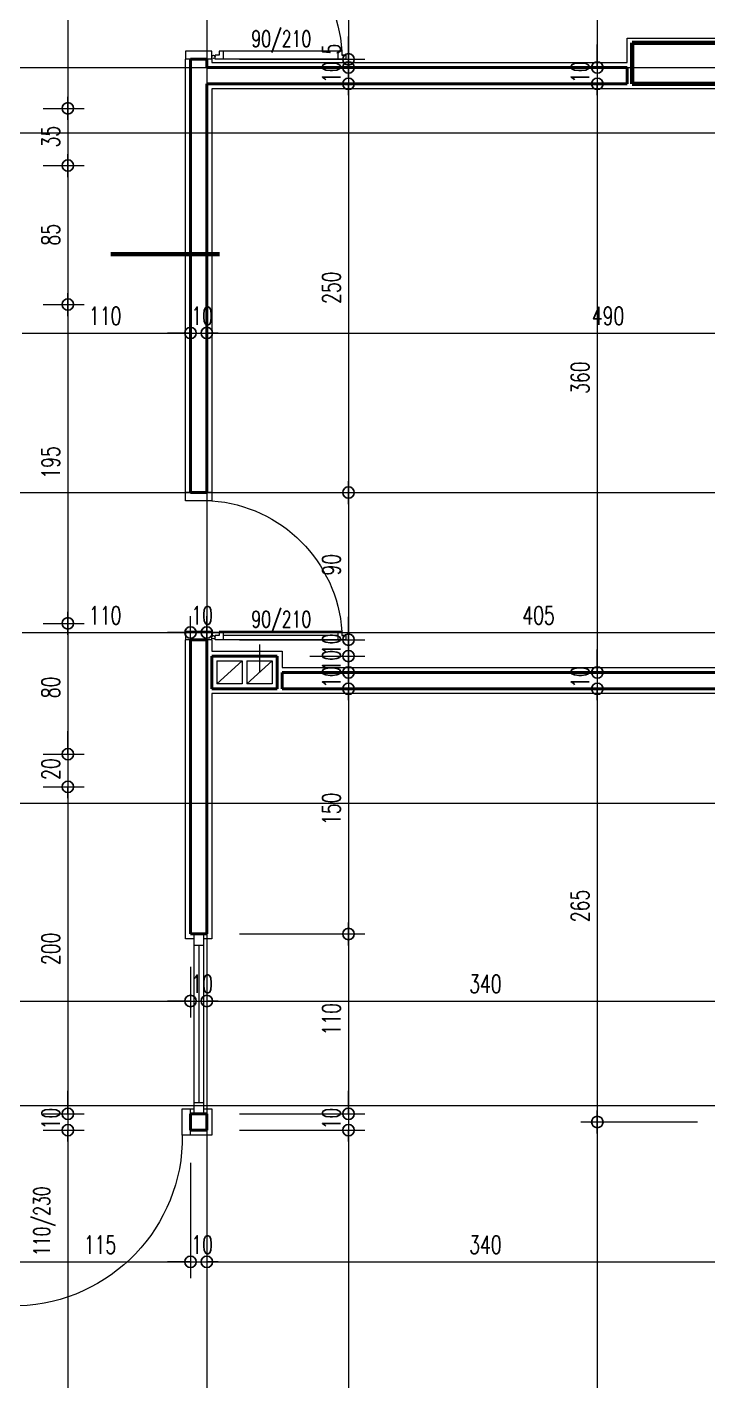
# Model space of a CAD drawing. Header units: millimetres. Extents: x 2016.56 to 2021.8, y 13721.83 to 13722.48.
# Drawn here: x 2018.0343 to 2018.1176, y 13722.1021 to 13722.2677 of the extents above; entities that cross this region are included whole.
import ezdxf

# ---------------------------------------------------------------- set-up
doc = ezdxf.new("R2010")
doc.units = ezdxf.units.MM
doc.linetypes.add('ACAD_ISO04W100', pattern=[30, 24, -3, 0, -3])
doc.layers.get('0').update_dxf_attribs({"lineweight": 20})
for name, color, linetype, lineweight in [('aks', 1, 'Continuous', 9), ('DH', 7, 'Continuous', 20), ('DUVAR', 4, 'Continuous', 40), ('DV', 7, 'Continuous', 20), ('kesit', 5, 'Continuous', 60), ('kolon', 5, 'Continuous', 60), ('PENCERE', 3, 'Continuous', 13), ('SIVA', 7, 'Continuous', 20), ('TEXT', 7, 'Continuous', 20)]:
    doc.layers.add(name, color=color, linetype=linetype, lineweight=lineweight)
doc.styles.get("Standard").update_dxf_attribs({"font": 'txt.shx', "width": 0.7, "height": 11})

msp = doc.modelspace()

# ---------------------------------------------------------------- linework, layer by layer
at = {"color": 0, "lineweight": -2}
for p, q in [((2018.073611988253, 13722.26378914312), (2018.073611988253, 13722.26518914312)), ((2018.073611988253, 13722.26378914312), (2018.073611988253, 13722.26518914312)), ((2018.073611988253, 13722.26278914312), (2018.073611988253, 13722.26418914312)), ((2018.104025822688, 13722.26278914312), (2018.104025822688, 13722.26418914312)), ((2018.104025822688, 13722.26278914312), (2018.104025822688, 13722.26418914312)), ((2018.073611988253, 13722.26278914312), (2018.073611988253, 13722.26138914312)), ((2018.073611988253, 13722.26078914312), (2018.073611988253, 13722.25938914312)), ((2018.073611988253, 13722.26078914312), (2018.073611988253, 13722.25938914312)), ((2018.104025822688, 13722.26078914312), (2018.104025822688, 13722.25938914312)), ((2018.104025822688, 13722.26078914312), (2018.104025822688, 13722.25938914312)), ((2018.039303057938, 13722.25778914312), (2018.039303057938, 13722.25918914312)), ((2018.039303057938, 13722.25778914312), (2018.039303057938, 13722.25638914312)), ((2018.039303057938, 13722.25078914313), (2018.039303057938, 13722.25218914312)), ((2018.039303057938, 13722.25078914313), (2018.039303057938, 13722.24938914312)), ((2018.039303057938, 13722.23378914312), (2018.039303057938, 13722.23518914312)), ((2018.039303057938, 13722.23378914312), (2018.039303057938, 13722.23238914312)), ((2018.054290658595, 13722.23030462601), (2018.052890658595, 13722.23030462601)), ((2018.054290658595, 13722.23030462601), (2018.052890658595, 13722.23030462601)), ((2018.056290658595, 13722.23030462601), (2018.057690658595, 13722.23030462601)), ((2018.056290658595, 13722.23030462601), (2018.057690658595, 13722.23030462601)), ((2018.073611988253, 13722.21078914312), (2018.073611988253, 13722.21218914312)), ((2018.073611988253, 13722.21078914312), (2018.073611988253, 13722.20938914313)), ((2018.039303057938, 13722.19478914312), (2018.039303057938, 13722.19618914312)), ((2018.039303057938, 13722.19478914312), (2018.039303057938, 13722.19338914312)), ((2018.054290658595, 13722.19366210878), (2018.052890658595, 13722.19366210878)), ((2018.054290658595, 13722.19366210878), (2018.052890658595, 13722.19366210878)), ((2018.056290658595, 13722.19366210878), (2018.057690658595, 13722.19366210878)), ((2018.056290658595, 13722.19366210878), (2018.057690658595, 13722.19366210878)), ((2018.073611988253, 13722.19278914312), (2018.073611988253, 13722.19418914312)), ((2018.073611988253, 13722.19278914312), (2018.073611988253, 13722.19418914312)), ((2018.073611988253, 13722.19078914312), (2018.073611988253, 13722.19218914312)), ((2018.073611988253, 13722.19078914312), (2018.073611988253, 13722.18938914312)), ((2018.073611988253, 13722.18878914312), (2018.073611988253, 13722.19018914312)), ((2018.104025822688, 13722.18878914312), (2018.104025822688, 13722.19018914312)), ((2018.104025822688, 13722.18878914312), (2018.104025822688, 13722.19018914312)), ((2018.073611988253, 13722.18878914312), (2018.073611988253, 13722.18738914312)), ((2018.073611988253, 13722.18678914312), (2018.073611988253, 13722.18538914312)), ((2018.073611988253, 13722.18678914312), (2018.073611988253, 13722.18538914312)), ((2018.104025822688, 13722.18678914312), (2018.104025822688, 13722.18538914312)), ((2018.104025822688, 13722.18678914312), (2018.104025822688, 13722.18538914312)), ((2018.039303057938, 13722.17878914312), (2018.039303057938, 13722.18018914312)), ((2018.039303057938, 13722.17878914312), (2018.039303057938, 13722.18018914312)), ((2018.039303057938, 13722.17478914312), (2018.039303057938, 13722.17338914312)), ((2018.039303057938, 13722.17478914312), (2018.039303057938, 13722.17338914312)), ((2018.073611988253, 13722.15678914312), (2018.073611988253, 13722.15818914312)), ((2018.073611988253, 13722.15678914312), (2018.073611988253, 13722.15538914312)), ((2018.054290658595, 13722.14858764693), (2018.052890658595, 13722.14858764693)), ((2018.054290658595, 13722.14858764693), (2018.052890658595, 13722.14858764693)), ((2018.056290658595, 13722.14858764693), (2018.057690658595, 13722.14858764693)), ((2018.056290658595, 13722.14858764693), (2018.057690658595, 13722.14858764693)), ((2018.039303057938, 13722.13478914312), (2018.039303057938, 13722.13618914312)), ((2018.039303057938, 13722.13478914312), (2018.039303057938, 13722.13618914312)), ((2018.073611988253, 13722.13478914312), (2018.073611988253, 13722.13618914312)), ((2018.073611988253, 13722.13478914312), (2018.073611988253, 13722.13618914312)), ((2018.104025822688, 13722.13378914312), (2018.104025822688, 13722.13518914312)), ((2018.104025822688, 13722.13378914312), (2018.104025822688, 13722.13238914312)), ((2018.039303057938, 13722.13278914312), (2018.039303057938, 13722.13138914312)), ((2018.039303057938, 13722.13278914312), (2018.039303057938, 13722.13138914312)), ((2018.073611988253, 13722.13278914312), (2018.073611988253, 13722.13138914312)), ((2018.073611988253, 13722.13278914312), (2018.073611988253, 13722.13138914312)), ((2018.054290658595, 13722.1166768722), (2018.052890658595, 13722.1166768722)), ((2018.054290658595, 13722.1166768722), (2018.052890658595, 13722.1166768722)), ((2018.056290658595, 13722.1166768722), (2018.057690658595, 13722.1166768722)), ((2018.056290658595, 13722.1166768722), (2018.057690658595, 13722.1166768722))]:
    msp.add_line(p, q, dxfattribs=at)
for p, q in [((2018.057490658595, 13722.19018914312), (2018.060590658595, 13722.19018914312)), ((2018.057490658595, 13722.19018914312), (2018.057490658595, 13722.18738914312)), ((2018.060590658595, 13722.19018914312), (2018.057490658595, 13722.18738914312)), ((2018.060590658595, 13722.19018914312), (2018.060590658595, 13722.18738914312)), ((2018.061190658595, 13722.19018914312), (2018.061190658595, 13722.18738914312)), ((2018.061190658595, 13722.19018914312), (2018.064290658595, 13722.19018914312)), ((2018.064290658595, 13722.19018914312), (2018.061190658595, 13722.18738914312)), ((2018.064290658595, 13722.19018914312), (2018.064290658595, 13722.18738914312)), ((2018.060590658595, 13722.18738914312), (2018.057490658595, 13722.18738914312)), ((2018.064290658595, 13722.18738914312), (2018.061190658595, 13722.18738914312))]:
    msp.add_line(p, q)
for centre in [(2018.073611988253, 13722.26378914312), (2018.073611988253, 13722.26378914312), (2018.073611988253, 13722.26278914312), (2018.073611988253, 13722.26278914312), (2018.104025822688, 13722.26278914312), (2018.104025822688, 13722.26278914312), (2018.073611988253, 13722.26078914312), (2018.073611988253, 13722.26078914312), (2018.104025822688, 13722.26078914312), (2018.104025822688, 13722.26078914312), (2018.039303057938, 13722.25778914312), (2018.039303057938, 13722.25778914312), (2018.039303057938, 13722.25078914313), (2018.039303057938, 13722.25078914313), (2018.039303057938, 13722.23378914312), (2018.039303057938, 13722.23378914312), (2018.054290658595, 13722.23030462601), (2018.054290658595, 13722.23030462601), (2018.056290658595, 13722.23030462601), (2018.056290658595, 13722.23030462601), (2018.073611988253, 13722.21078914312), (2018.073611988253, 13722.21078914312), (2018.039303057938, 13722.19478914312), (2018.039303057938, 13722.19478914312), (2018.054290658595, 13722.19366210878), (2018.054290658595, 13722.19366210878), (2018.056290658595, 13722.19366210878), (2018.056290658595, 13722.19366210878), (2018.073611988253, 13722.19278914312), (2018.073611988253, 13722.19278914312), (2018.073611988253, 13722.19078914312), (2018.073611988253, 13722.19078914312), (2018.073611988253, 13722.18878914312), (2018.073611988253, 13722.18878914312), (2018.104025822688, 13722.18878914312), (2018.104025822688, 13722.18878914312), (2018.073611988253, 13722.18678914312), (2018.073611988253, 13722.18678914312), (2018.104025822688, 13722.18678914312), (2018.104025822688, 13722.18678914312), (2018.039303057938, 13722.17878914312), (2018.039303057938, 13722.17878914312), (2018.039303057938, 13722.17478914312), (2018.039303057938, 13722.17478914312), (2018.073611988253, 13722.15678914312), (2018.073611988253, 13722.15678914312), (2018.054290658595, 13722.14858764693), (2018.054290658595, 13722.14858764693), (2018.056290658595, 13722.14858764693), (2018.056290658595, 13722.14858764693), (2018.039303057938, 13722.13478914312), (2018.039303057938, 13722.13478914312), (2018.073611988253, 13722.13478914312), (2018.073611988253, 13722.13478914312), (2018.104025822688, 13722.13378914312), (2018.104025822688, 13722.13378914312), (2018.039303057938, 13722.13278914312), (2018.039303057938, 13722.13278914312), (2018.073611988253, 13722.13278914312), (2018.073611988253, 13722.13278914312), (2018.054290658595, 13722.1166768722), (2018.054290658595, 13722.1166768722), (2018.056290658595, 13722.1166768722), (2018.056290658595, 13722.1166768722)]:
    msp.add_circle(centre, 0.0007, dxfattribs=at)
at = {"layer": 'aks', "linetype": 'ACAD_ISO04W100', "ltscale": 2}
for p, q in [((2018.056290658595, 13722.40645173834), (2018.056290658595, 13721.95238660583)), ((2017.678471498505, 13722.26278914312), (2018.212109818685, 13722.26278914312)), ((2017.678471498505, 13722.25478914312), (2018.212109818685, 13722.25478914312)), ((2017.678471498505, 13722.21078914312), (2018.212109818685, 13722.21078914312)), ((2017.678471498505, 13722.17278914312), (2018.212109818685, 13722.17278914312)), ((2017.678471498505, 13722.13578914312), (2018.212109818685, 13722.13578914312))]:
    msp.add_line(p, q, dxfattribs=at)
at = {"layer": 'DH', "lineweight": 20}
for p, q in [((2018.054290658595, 13722.22944145104), (2018.054290658595, 13722.23230462601)), ((2018.054290658595, 13722.22938665128), (2018.054290658595, 13722.23230462601)), ((2018.056290658595, 13722.22944145104), (2018.056290658595, 13722.23230462601)), ((2018.056290658595, 13722.22934854029), (2018.056290658595, 13722.23230462601)), ((2018.054290658595, 13722.19278914312), (2018.054290658595, 13722.19566210877)), ((2018.054290658595, 13722.18926366267), (2018.054290658595, 13722.19566210877)), ((2018.056290658595, 13722.19278914312), (2018.056290658595, 13722.19566210877)), ((2018.056290658595, 13722.18558853452), (2018.056290658595, 13722.19566210877)), ((2018.054290658595, 13722.15278914312), (2018.054290658595, 13722.14658764693)), ((2018.054290658595, 13722.15278914312), (2018.054290658595, 13722.14658764693)), ((2018.056290658595, 13722.15278914312), (2018.056290658595, 13722.14658764693)), ((2018.056290658595, 13722.15278914312), (2018.056290658595, 13722.14658764693)), ((2018.054290658595, 13722.12878914312), (2018.054290658595, 13722.1146768722)), ((2018.054290658595, 13722.12878914312), (2018.054290658595, 13722.1146768722)), ((2018.056290658595, 13722.12878914312), (2018.056290658595, 13722.1146768722)), ((2018.056290658595, 13722.12878914312), (2018.056290658595, 13722.1146768722))]:
    msp.add_line(p, q, dxfattribs=at)
at = {"layer": 'DH'}
for p, q in [((2018.033690658595, 13722.23030462601), (2018.052890658595, 13722.23030462601)), ((2018.033690658595, 13722.23030462601), (2018.035090658595, 13722.23030462601)), ((2018.052890658595, 13722.23030462601), (2018.051490658595, 13722.23030462601)), ((2018.054290658595, 13722.23030462601), (2018.056290658595, 13722.23030462601)), ((2018.057690658595, 13722.23030462601), (2018.152890658595, 13722.23030462601)), ((2018.057690658595, 13722.23030462601), (2018.059090658595, 13722.23030462601)), ((2018.033690658595, 13722.19366210878), (2018.052890658595, 13722.19366210878)), ((2018.033690658595, 13722.19366210878), (2018.035090658595, 13722.19366210878)), ((2018.052890658595, 13722.19366210878), (2018.051490658595, 13722.19366210878)), ((2018.054290658595, 13722.19366210878), (2018.056290658595, 13722.19366210878)), ((2018.057690658595, 13722.19366210878), (2018.135890658595, 13722.19366210878)), ((2018.057690658595, 13722.19366210878), (2018.059090658595, 13722.19366210878)), ((2017.998190658595, 13722.14858764693), (2018.052890658595, 13722.14858764693)), ((2018.052890658595, 13722.14858764693), (2018.051490658595, 13722.14858764693)), ((2018.054290658595, 13722.14858764693), (2018.056290658595, 13722.14858764693)), ((2018.057690658595, 13722.14858764693), (2018.122890658595, 13722.14858764693)), ((2018.057690658595, 13722.14858764693), (2018.059090658595, 13722.14858764693)), ((2018.032690658595, 13722.1166768722), (2018.052890658595, 13722.1166768722)), ((2018.052890658595, 13722.1166768722), (2018.051490658595, 13722.1166768722)), ((2018.054290658595, 13722.1166768722), (2018.056290658595, 13722.1166768722)), ((2018.057690658595, 13722.1166768722), (2018.122890658595, 13722.1166768722)), ((2018.057690658595, 13722.1166768722), (2018.059090658595, 13722.1166768722))]:
    msp.add_line(p, q, dxfattribs=at)
at = {"layer": 'DUVAR'}
for p, q in [((2018.056290658595, 13722.26378914312), (2018.054290658595, 13722.26378914312)), ((2018.054290658595, 13722.26378914312), (2018.054290658595, 13722.21078914312)), ((2018.056290658595, 13722.26378914312), (2018.056290658595, 13722.26278914312)), ((2018.107690658595, 13722.26278914312), (2018.056290658595, 13722.26278914312)), ((2018.107690658595, 13722.26278914312), (2018.107690658595, 13722.26078914312)), ((2018.056290658595, 13722.26078914312), (2018.056290658595, 13722.21078914312)), ((2018.107690658595, 13722.26078914312), (2018.056290658595, 13722.26078914312)), ((2018.056290658595, 13722.21078914312), (2018.054290658595, 13722.21078914312)), ((2018.054290658595, 13722.19278914312), (2018.054290658595, 13722.15678914312)), ((2018.056290658595, 13722.19278914312), (2018.054290658595, 13722.19278914312)), ((2018.056290658595, 13722.19278914312), (2018.056290658595, 13722.15678914312)), ((2018.056890658595, 13722.19078914312), (2018.064890658595, 13722.19078914312)), ((2018.056890658595, 13722.19078914312), (2018.056890658595, 13722.18678914312)), ((2018.064890658595, 13722.19078914312), (2018.064890658595, 13722.18678914312)), ((2018.137290658595, 13722.18878914312), (2018.065490658595, 13722.18878914312)), ((2018.065490658595, 13722.18878914312), (2018.065490658595, 13722.18678914312)), ((2018.064890658595, 13722.18678914312), (2018.056890658595, 13722.18678914312)), ((2018.128290658595, 13722.18678914312), (2018.065490658595, 13722.18678914312)), ((2018.056290658595, 13722.15678914312), (2018.054290658595, 13722.15678914312)), ((2018.054290658595, 13722.13478914312), (2018.056290658595, 13722.13478914312)), ((2018.054290658595, 13722.13478914312), (2018.054290658595, 13722.13278914312)), ((2018.056290658595, 13722.13478914312), (2018.056290658595, 13722.13278914312)), ((2018.056290658595, 13722.13278914312), (2018.054290658595, 13722.13278914312))]:
    msp.add_line(p, q, dxfattribs=at)
at = {"layer": 'DV'}
for p, q in [((2018.104025822688, 13722.33038914312), (2018.104025822688, 13722.26418914312)), ((2018.039303057938, 13722.28138914312), (2018.039303057938, 13722.25918914312)), ((2018.073611988253, 13722.28038914312), (2018.073611988253, 13722.26518914312)), ((2018.073611988253, 13722.26518914312), (2018.073611988253, 13722.26658914312)), ((2018.073611988253, 13722.26418914312), (2018.073611988253, 13722.26558914312)), ((2018.104025822688, 13722.26418914312), (2018.104025822688, 13722.26558914312)), ((2018.073611988253, 13722.26378914312), (2018.073611988253, 13722.26278914312)), ((2018.073611988253, 13722.26278914312), (2018.073611988253, 13722.26078914312)), ((2018.073611988253, 13722.26138914312), (2018.073611988253, 13722.25998914312)), ((2018.104025822688, 13722.26278914312), (2018.104025822688, 13722.26078914312)), ((2018.073611988253, 13722.25938914312), (2018.073611988253, 13722.25798914312)), ((2018.073611988253, 13722.25938914312), (2018.073611988253, 13722.21218914312)), ((2018.104025822688, 13722.25938914312), (2018.104025822688, 13722.25798914312)), ((2018.104025822688, 13722.25938914312), (2018.104025822688, 13722.19018914312)), ((2018.039303057938, 13722.25638914312), (2018.039303057938, 13722.25218914312)), ((2018.039303057938, 13722.24938914312), (2018.039303057938, 13722.23518914312)), ((2018.039303057938, 13722.23238914312), (2018.039303057938, 13722.19618914312)), ((2018.073611988253, 13722.20938914313), (2018.073611988253, 13722.19418914312)), ((2018.073611988253, 13722.19418914312), (2018.073611988253, 13722.19558914312)), ((2018.039303057938, 13722.19338914312), (2018.039303057938, 13722.18018914312)), ((2018.073611988253, 13722.19218914312), (2018.073611988253, 13722.19358914312)), ((2018.073611988253, 13722.19278914312), (2018.073611988253, 13722.19078914312)), ((2018.073611988253, 13722.19018914312), (2018.073611988253, 13722.19158914312)), ((2018.073611988253, 13722.19078914312), (2018.073611988253, 13722.18878914312)), ((2018.104025822688, 13722.19018914312), (2018.104025822688, 13722.19158914312)), ((2018.073611988253, 13722.18938914312), (2018.073611988253, 13722.18798914312)), ((2018.073611988253, 13722.18878914312), (2018.073611988253, 13722.18678914312)), ((2018.104025822688, 13722.18878914312), (2018.104025822688, 13722.18678914312)), ((2018.073611988253, 13722.18738914312), (2018.073611988253, 13722.18598914312)), ((2018.073611988253, 13722.18538914312), (2018.073611988253, 13722.18398914312)), ((2018.073611988253, 13722.18538914312), (2018.073611988253, 13722.15818914312)), ((2018.104025822688, 13722.18538914312), (2018.104025822688, 13722.18398914312)), ((2018.104025822688, 13722.18538914312), (2018.104025822688, 13722.13518914312)), ((2018.039303057938, 13722.18018914312), (2018.039303057938, 13722.18158914312)), ((2018.039303057938, 13722.17878914312), (2018.039303057938, 13722.17478914312)), ((2018.039303057938, 13722.17338914312), (2018.039303057938, 13722.17198914312)), ((2018.039303057938, 13722.17338914312), (2018.039303057938, 13722.13618914312)), ((2018.073611988253, 13722.15538914312), (2018.073611988253, 13722.13618914312)), ((2018.039303057938, 13722.13618914312), (2018.039303057938, 13722.13758914312)), ((2018.073611988253, 13722.13618914312), (2018.073611988253, 13722.13758914312)), ((2018.039303057938, 13722.13478914312), (2018.039303057938, 13722.13278914312)), ((2018.073611988253, 13722.13478914312), (2018.073611988253, 13722.13278914312)), ((2018.104025822688, 13722.13238914312), (2018.104025822688, 13722.04618914312)), ((2018.039303057938, 13722.13138914312), (2018.039303057938, 13722.12998914312)), ((2018.039303057938, 13722.13138914312), (2018.039303057938, 13722.04618914312)), ((2018.073611988253, 13722.13138914312), (2018.073611988253, 13722.12998914312)), ((2018.073611988253, 13722.13138914312), (2018.073611988253, 13722.04618914312))]:
    msp.add_line(p, q, dxfattribs=at)
at = {"layer": 'DV', "lineweight": 20}
for p, q in [((2018.060290658595, 13722.26378914312), (2018.075611988253, 13722.26378914312)), ((2018.060290658595, 13722.26378914312), (2018.075611988253, 13722.26378914312)), ((2018.070128734205, 13722.26278914312), (2018.075611988253, 13722.26278914312)), ((2018.070128734205, 13722.26278914312), (2018.075611988253, 13722.26278914312)), ((2018.103065903569, 13722.26278914312), (2018.106025822688, 13722.26278914312)), ((2018.103065903569, 13722.26278914312), (2018.106025822688, 13722.26278914312)), ((2018.069719588238, 13722.26078914312), (2018.075611988253, 13722.26078914312)), ((2018.069719588238, 13722.26078914312), (2018.075611988253, 13722.26078914312)), ((2018.101815409417, 13722.26078914312), (2018.106025822688, 13722.26078914312)), ((2018.101815409417, 13722.26078914312), (2018.106025822688, 13722.26078914312)), ((2018.036290658595, 13722.25778914312), (2018.041303057939, 13722.25778914312)), ((2018.036290658595, 13722.25778914312), (2018.041303057939, 13722.25778914312)), ((2018.036290658595, 13722.25078914313), (2018.041303057939, 13722.25078914313)), ((2018.036290658595, 13722.25078914313), (2018.041303057939, 13722.25078914313)), ((2018.036290658595, 13722.23378914312), (2018.041303057939, 13722.23378914312)), ((2018.036290658595, 13722.23378914312), (2018.041303057939, 13722.23378914312)), ((2018.060290658595, 13722.21078914312), (2018.075611988253, 13722.21078914312)), ((2018.060290658595, 13722.21078914312), (2018.075611988253, 13722.21078914312)), ((2018.036290658595, 13722.19478914312), (2018.041303057939, 13722.19478914312)), ((2018.036290658595, 13722.19478914312), (2018.041303057939, 13722.19478914312)), ((2018.060290658595, 13722.19278914312), (2018.075611988253, 13722.19278914312)), ((2018.060290658595, 13722.19278914312), (2018.075611988253, 13722.19278914312)), ((2018.068890658595, 13722.19078914312), (2018.075611988253, 13722.19078914312)), ((2018.068890658595, 13722.19078914312), (2018.075611988253, 13722.19078914312)), ((2018.070485610229, 13722.18878914312), (2018.075611988253, 13722.18878914312)), ((2018.070485610229, 13722.18878914312), (2018.075611988253, 13722.18878914312)), ((2018.102555210488, 13722.18878914312), (2018.106025822688, 13722.18878914312)), ((2018.102555210488, 13722.18878914312), (2018.106025822688, 13722.18878914312)), ((2018.071151711518, 13722.18678914312), (2018.075611988253, 13722.18678914312)), ((2018.071151711518, 13722.18678914312), (2018.075611988253, 13722.18678914312)), ((2018.102342750072, 13722.18678914312), (2018.106025822688, 13722.18678914312)), ((2018.102342750072, 13722.18678914312), (2018.106025822688, 13722.18678914312)), ((2018.036290658595, 13722.17878914312), (2018.041303057939, 13722.17878914312)), ((2018.036290658595, 13722.17878914312), (2018.041303057939, 13722.17878914312)), ((2018.036290658595, 13722.17478914312), (2018.041303057939, 13722.17478914312)), ((2018.036290658595, 13722.17478914312), (2018.041303057939, 13722.17478914312)), ((2018.060290658595, 13722.15678914312), (2018.075611988253, 13722.15678914312)), ((2018.060290658595, 13722.15678914312), (2018.075611988253, 13722.15678914312)), ((2018.036290658595, 13722.13478914312), (2018.041303057939, 13722.13478914312)), ((2018.036290658595, 13722.13478914312), (2018.041303057939, 13722.13478914312)), ((2018.060290658595, 13722.13478914312), (2018.075611988253, 13722.13478914312)), ((2018.060290658595, 13722.13478914312), (2018.075611988253, 13722.13478914312)), ((2018.116290658595, 13722.13378914312), (2018.102025822688, 13722.13378914312)), ((2018.116290658595, 13722.13378914312), (2018.102025822688, 13722.13378914312)), ((2018.036290658595, 13722.13278914312), (2018.041303057939, 13722.13278914312)), ((2018.036290658595, 13722.13278914312), (2018.041303057939, 13722.13278914312)), ((2018.060290658595, 13722.13278914312), (2018.075611988253, 13722.13278914312)), ((2018.060290658595, 13722.13278914312), (2018.075611988253, 13722.13278914312))]:
    msp.add_line(p, q, dxfattribs=at)
at = {"layer": 'kesit', "linetype": 'ACAD_ISO04W100'}
msp.add_line((2018.057819793787, 13722.23996950955), (2018.044540436599, 13722.23996950955), dxfattribs=at)
at = {"layer": 'kolon'}
for p, q in [((2018.128290658595, 13722.26578914312), (2018.108290658595, 13722.26578914312)), ((2018.108290658595, 13722.26578914312), (2018.108290658595, 13722.26078914312)), ((2018.108290658595, 13722.26078914312), (2018.128290658595, 13722.26078914312))]:
    msp.add_line(p, q, dxfattribs=at)
at = {"layer": 'PENCERE'}
for p, q in [((2018.053690658595, 13722.26478914312), (2018.053690658595, 13722.26378914312)), ((2018.054290658595, 13722.26378914312), (2018.053690658595, 13722.26378914312)), ((2018.056890658595, 13722.26378914312), (2018.056290658595, 13722.26378914312)), ((2018.053690658595, 13722.20978914312), (2018.053690658595, 13722.21078914312)), ((2018.054290658595, 13722.21078914312), (2018.053690658595, 13722.21078914312)), ((2018.056890658595, 13722.21078914312), (2018.056290658595, 13722.21078914312)), ((2018.053690658595, 13722.19378914312), (2018.053690658595, 13722.19278914312)), ((2018.054290658595, 13722.19278914312), (2018.053690658595, 13722.19278914312)), ((2018.056890658595, 13722.19278914312), (2018.056290658595, 13722.19278914312)), ((2018.072290658595, 13722.19328914312), (2018.058290658595, 13722.19328914312)), ((2018.054690658595, 13722.15678914312), (2018.054690658595, 13722.13478914312)), ((2018.055890658595, 13722.15538914312), (2018.054690658595, 13722.15538914312)), ((2018.055290658595, 13722.15538914312), (2018.055290658595, 13722.13618914312)), ((2018.055890658595, 13722.15678914312), (2018.055890658595, 13722.13478914312)), ((2018.053290658595, 13722.13538914312), (2018.054290658595, 13722.13538914312)), ((2018.053290658595, 13722.13538914312), (2018.054290658595, 13722.13538914312)), ((2018.054290658595, 13722.13478914312), (2018.054290658595, 13722.13538914312)), ((2018.054290658595, 13722.13478914312), (2018.054290658595, 13722.13538914312)), ((2018.054690658595, 13722.13618914312), (2018.055890658595, 13722.13618914312)), ((2018.054290658595, 13722.13218914312), (2018.054290658595, 13722.13278914312)), ((2018.054290658595, 13722.13218914312), (2018.054290658595, 13722.13278914312))]:
    msp.add_line(p, q, dxfattribs=at)
at = {"layer": 'PENCERE', "extrusion": (-1.499660721822142e-32, -1.224606353822376e-16, -1)}
for p, q in [((2018.056890658595, 13722.26478914312), (2018.053690658595, 13722.26478914312)), ((2018.056890658595, 13722.26378914312), (2018.056890658595, 13722.26478914312)), ((2018.057790658595, 13722.26478914312), (2018.057790658595, 13722.26428914312)), ((2018.072790658595, 13722.26478914312), (2018.057790658595, 13722.26478914312)), ((2018.058290658595, 13722.26478914312), (2018.058290658595, 13722.26378914312)), ((2018.072290658595, 13722.26478914312), (2018.072290658595, 13722.26378914312)), ((2018.072790658595, 13722.26478914312), (2018.072790658595, 13722.26428914312)), ((2018.057790658595, 13722.26428914312), (2018.057290658595, 13722.26428914312)), ((2018.057290658595, 13722.26378914312), (2018.057290658595, 13722.26428914312)), ((2018.073290658595, 13722.26378914312), (2018.057290658595, 13722.26378914312)), ((2018.073290658595, 13722.26428914312), (2018.072790658595, 13722.26428914312)), ((2018.072790658595, 13722.26428914312), (2018.073290658595, 13722.26428914312)), ((2018.073290658595, 13722.26428914312), (2018.073290658595, 13722.26378914312)), ((2018.056890658595, 13722.19378914312), (2018.053690658595, 13722.19378914312)), ((2018.056890658595, 13722.19278914312), (2018.056890658595, 13722.19378914312)), ((2018.072790658595, 13722.19378914312), (2018.057790658595, 13722.19378914312)), ((2018.057790658595, 13722.19378914312), (2018.057790658595, 13722.19328914312)), ((2018.058290658595, 13722.19378914312), (2018.058290658595, 13722.19278914312)), ((2018.072290658595, 13722.19378914312), (2018.072290658595, 13722.19278914312)), ((2018.072790658595, 13722.19378914312), (2018.072790658595, 13722.19328914312)), ((2018.057290658595, 13722.19278914312), (2018.057290658595, 13722.19328914312)), ((2018.057790658595, 13722.19328914312), (2018.057290658595, 13722.19328914312)), ((2018.073290658595, 13722.19278914312), (2018.057290658595, 13722.19278914312)), ((2018.072790658595, 13722.19328914312), (2018.073290658595, 13722.19328914312)), ((2018.073290658595, 13722.19328914312), (2018.072790658595, 13722.19328914312)), ((2018.073290658595, 13722.19328914312), (2018.073290658595, 13722.19278914312))]:
    msp.add_line(p, q, dxfattribs=at)
at = {"layer": 'PENCERE', "extrusion": (-2.999321443644274e-32, 1.224606353822376e-16, -1)}
for p, q in [((2018.056890658595, 13722.21078914312), (2018.056890658595, 13722.20978914312)), ((2018.056890658595, 13722.20978914312), (2018.053690658595, 13722.20978914312))]:
    msp.add_line(p, q, dxfattribs=at)
at = {"layer": 'PENCERE', "extrusion": (1.224606353822376e-16, 2.249491082733207e-32, -1)}
for p, q in [((2018.053290658595, 13722.13218914312), (2018.053290658595, 13722.13538914312)), ((2018.054290658595, 13722.13218914312), (2018.053290658595, 13722.13218914312)), ((2018.054290658595, 13722.13218914312), (2018.053290658595, 13722.13218914312))]:
    msp.add_line(p, q, dxfattribs=at)
at = {"layer": 'PENCERE'}
for centre in [(2018.057090658595, 13722.26408914312), (2018.057090658595, 13722.19308914312)]:
    msp.add_circle(centre, 0.0002000000000029104, dxfattribs=at)
at = {"layer": 'PENCERE', "extrusion": (-1.499660721822142e-32, -1.224606353822376e-16, -1)}
for centre in [(-2018.055636377849, 13722.26364238913), (-2018.055636377849, 13722.19264238913)]:
    msp.add_arc(centre, 0.01719256794687892, 94.18372031219886, 176.1754995382506, dxfattribs=at)
at = {"layer": 'PENCERE', "extrusion": (-1.224606353822376e-16, 2.24949108273321e-32, -1)}
msp.add_arc((-2018.032599069999, 13722.13197032838), 0.0206927455528844, 179.3941163482238, 268.0847158336894, dxfattribs=at)
at = {"layer": 'SIVA'}
for p, q in [((2018.107690658595, 13722.26638914312), (2018.123690658595, 13722.26638914312)), ((2018.107690658595, 13722.26338914312), (2018.107690658595, 13722.26638914312)), ((2018.053690658595, 13722.21078914312), (2018.053690658595, 13722.26378914312)), ((2018.056890658595, 13722.26378914312), (2018.056890658595, 13722.26338914312)), ((2018.056890658595, 13722.26338914312), (2018.107690658595, 13722.26338914312)), ((2018.056890658595, 13722.26018914312), (2018.056890658595, 13722.21078914312)), ((2018.137890658595, 13722.26018914312), (2018.056890658595, 13722.26018914312)), ((2018.053690658595, 13722.15618914312), (2018.053690658595, 13722.19278914312)), ((2018.056890658595, 13722.19278914312), (2018.056890658595, 13722.19138914312)), ((2018.062740658595, 13722.19219024896), (2018.062740658595, 13722.18878914312)), ((2018.056890658595, 13722.19138914312), (2018.065490658595, 13722.19138914312)), ((2018.065490658595, 13722.19138914312), (2018.065490658595, 13722.18938914312)), ((2018.065490658595, 13722.18938914312), (2018.137890658595, 13722.18938914312)), ((2018.056890658595, 13722.18618914312), (2018.056890658595, 13722.15618914312)), ((2018.123690658595, 13722.18618914312), (2018.056890658595, 13722.18618914312)), ((2018.054690658595, 13722.15618914312), (2018.053690658595, 13722.15618914312)), ((2018.056890658595, 13722.15618914312), (2018.055890658595, 13722.15618914312)), ((2018.054290658595, 13722.13538914312), (2018.054690658595, 13722.13538914312)), ((2018.055890658595, 13722.13538914312), (2018.056890658595, 13722.13538914312)), ((2018.056890658595, 13722.13538914312), (2018.056890658595, 13722.13218914312)), ((2018.056890658595, 13722.13218914312), (2018.054290658595, 13722.13218914312))]:
    msp.add_line(p, q, dxfattribs=at)

# ---------------------------------------------------------------- texts
at = {"layer": 'DH', "width": 0.7}
for s, p in [('110', (2018.041878991928, 13722.23130462601)), ('10', (2018.054392325261, 13722.23130462601)), ('490', (2018.103365658595, 13722.23130462601)), ('110', (2018.041878991928, 13722.19466210878)), ('10', (2018.054392325261, 13722.19466210878)), ('405', (2018.094865658595, 13722.19466210878)), ('10', (2018.054392325261, 13722.14958764693)), ('340', (2018.088365658595, 13722.14958764693)), ('115', (2018.041250658595, 13722.1176768722)), ('10', (2018.054392325261, 13722.1176768722)), ('340', (2018.088365658595, 13722.1176768722))]:
    msp.add_text(s, height=0.0022, dxfattribs=at).set_placement(p)
at = {"layer": 'DV', "width": 0.7}
for s, p in [('5', (2018.072611988253, 13722.26437580979)), ('10', (2018.072611988253, 13722.26089080979)), ('10', (2018.103025822688, 13722.26089080979)), ('35', (2018.038303057938, 13722.25300580979)), ('85', (2018.038303057938, 13722.24100580979)), ('250', (2018.072611988253, 13722.23386414312)), ('360', (2018.103025822688, 13722.22286414312)), ('195', (2018.038303057938, 13722.21249247646)), ('90', (2018.072611988253, 13722.20063414312)), ('10', (2018.072611988253, 13722.19089080979)), ('10', (2018.072611988253, 13722.18889080979)), ('10', (2018.072611988253, 13722.18689080979)), ('10', (2018.103025822688, 13722.18689080979)), ('80', (2018.038303057938, 13722.18563414312)), ('20', (2018.038303057938, 13722.17563414312)), ('150', (2018.072611988253, 13722.17012080979)), ('265', (2018.103025822688, 13722.15823580979)), ('200', (2018.038303057938, 13722.15299247646)), ('110', (2018.072611988253, 13722.14437747646)), ('10', (2018.038303057938, 13722.13289080979)), ('10', (2018.072611988253, 13722.13289080979))]:
    msp.add_text(s, height=0.0022, rotation=90, dxfattribs=at).set_placement(p)
at = {"layer": 'TEXT', "width": 0.7}
for p in [(2018.061729162755, 13722.26529758634), (2018.061729162755, 13722.19429758634)]:
    msp.add_text('90/210', height=0.002, dxfattribs=at).set_placement(p)
msp.add_text('110/230', height=0.002, rotation=90, dxfattribs=at).set_placement((2018.037104376009, 13722.11739231567))

doc.saveas('drawing.dxf')
